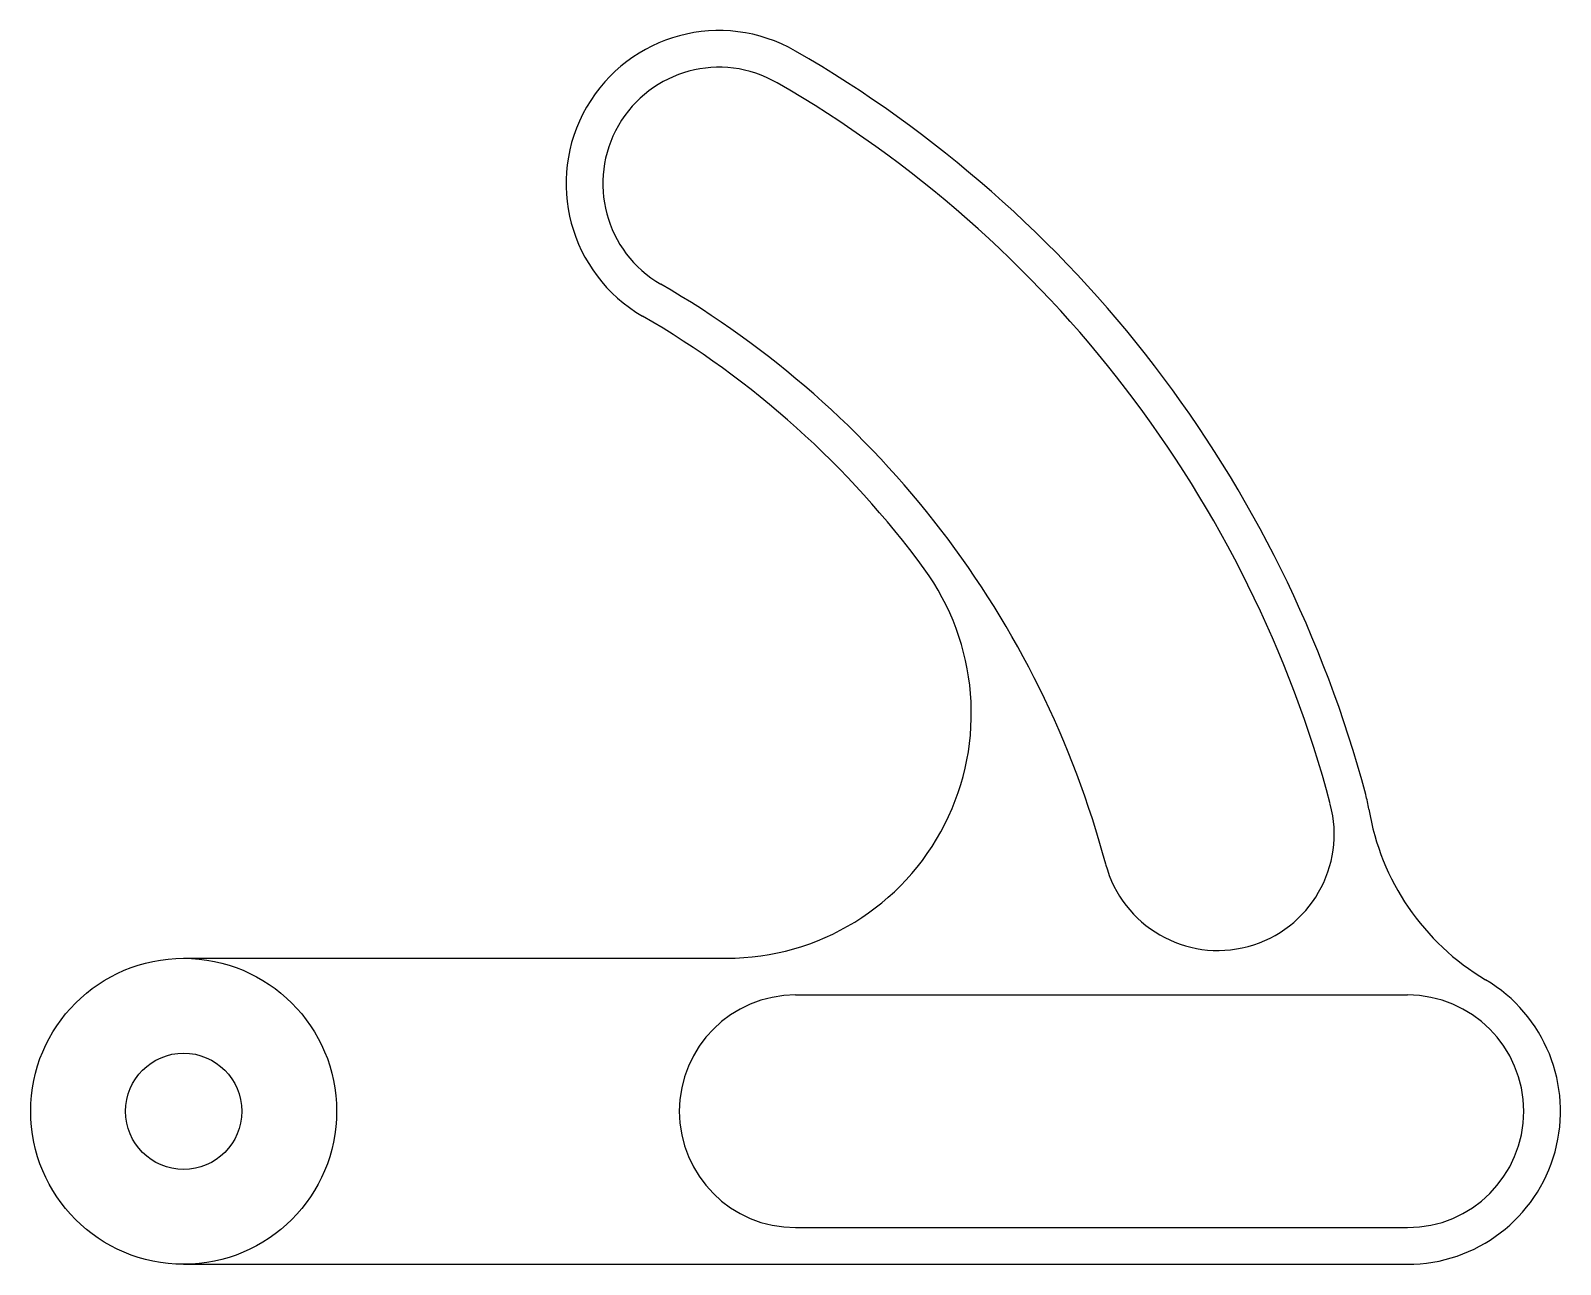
# Model space of a CAD drawing. Header units: inches. Extents: x -0.7 to 9.3, y -0.7 to 7.3.
import ezdxf

# ---------------------------------------------------------------- set-up
doc = ezdxf.new("R2010")
doc.units = ezdxf.units.IN
doc.header["$MEASUREMENT"] = 0

msp = doc.modelspace()

# ---------------------------------------------------------------- linework, layer by layer
for p, q in [((0.259, 1.279), (3.808, 1.279)), ((4.259, 1.039), (8.259, 1.039)), ((4.259, -0.481), (8.259, -0.481)), ((0.259, -0.721), (8.259, -0.721))]:
    msp.add_line(p, q)
for radius in [1, 0.38]:
    msp.add_circle((0.259, 0.279), radius)
for centre, radius, start, end in [((3.759, 6.341), 1, 60, 240), ((0.259, 0.279), 8, 15, 60), ((3.759, 6.341), 0.76, 60, 240), ((0.259, 0.279), 7.76, 15, 60), ((0.259, 0.279), 6.24, 15, 60), ((0.259, 0.279), 6, 36.2215, 60), ((3.808, 2.879), 1.6, 270, 36.2215), ((7.02, 2.09), 1, 9.3934, 15), ((7.02, 2.09), 0.76, 195, 15), ((9.585, 2.515), 1.6, 189.3934, 239.3204), ((8.259, 0.279), 1, 270, 59.3204), ((4.259, 0.279), 0.76, 90, 270), ((8.259, 0.279), 0.76, 270, 90)]:
    msp.add_arc(centre, radius, start, end)

doc.saveas('drawing.dxf')
